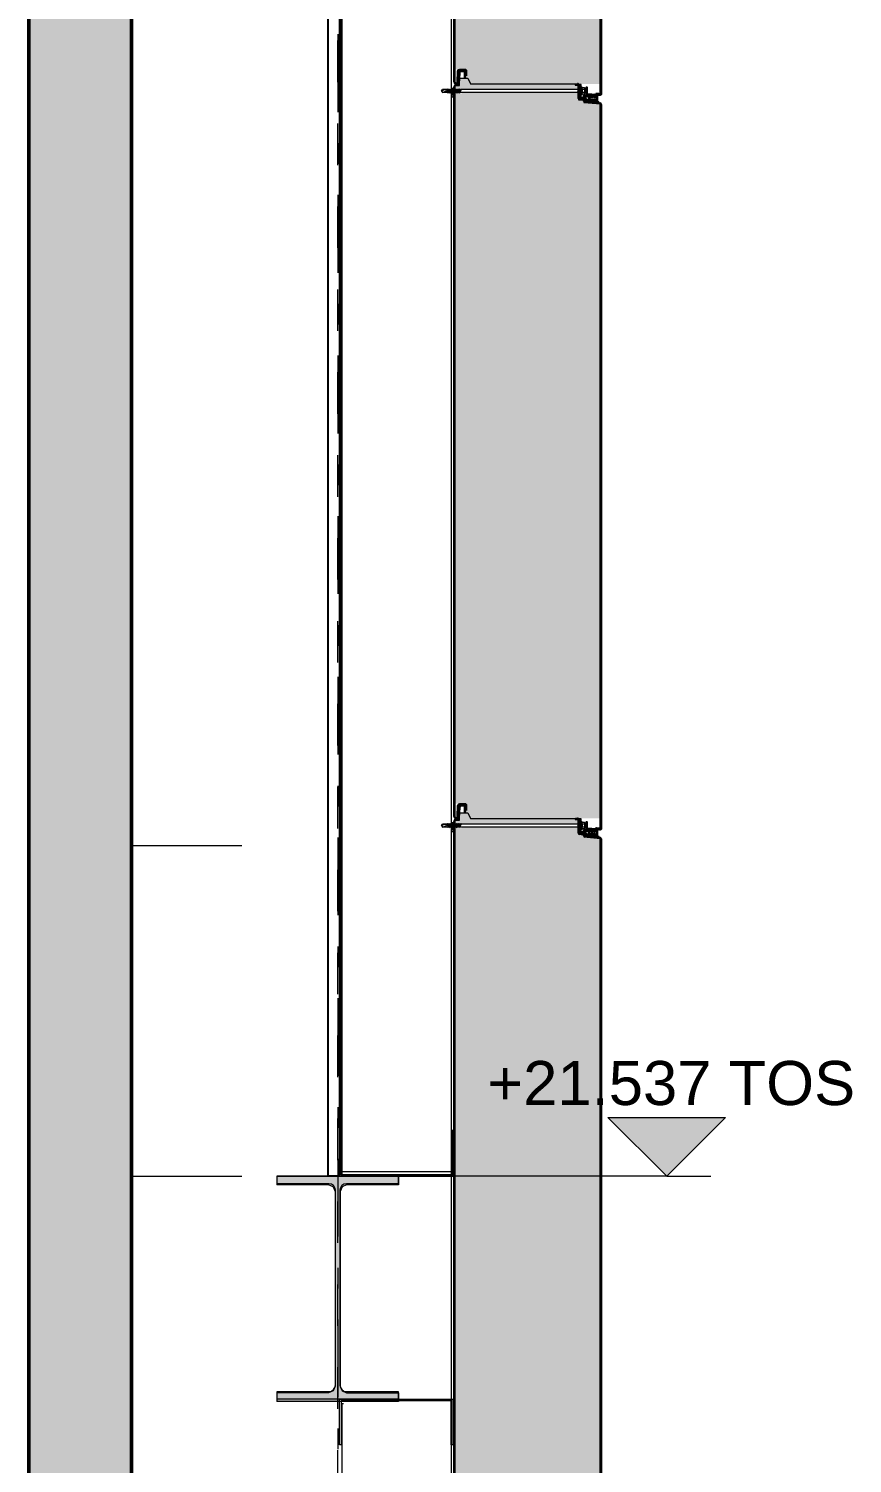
# Model space of a CAD drawing. Header units: millimetres. Extents: x -54677 to 188015, y -4000 to 32873.
# Drawn here: x 185647 to 186768, y 26776 to 28729 of the extents above; entities that cross this region are included whole.
import ezdxf

# ---------------------------------------------------------------- set-up
doc = ezdxf.new("R2010")
doc.units = ezdxf.units.MM
doc.header["$MEASUREMENT"] = 0
doc.linetypes.add('Dashed', pattern=[112.888889, 56.444445, -56.444445])
doc.linetypes.add('Double Dashed', pattern=[218.722215, 105.83333, -42.333331, 28.222222, -42.333331])
for name, color, linetype, lineweight in [('2D Layer_Pen_No__1', 7, 'Continuous', 13), ('2D Layer_Pen_No__173', 1, 'Continuous', 18), ('2D Layer_Pen_No__194', 7, 'Continuous', 25), ('2D Layer_Pen_No__3', 7, 'Continuous', 18), ('2D Layer_Pen_No__4', 7, 'Continuous', 20), ('2D Layer_Pen_No__5', 7, 'Continuous', 25), ('2D Layer_Pen_No__7', 7, 'Continuous', 35), ('New_2D Layer_Pen_No__1', 7, 'Continuous', 13), ('New_2D Layer_Pen_No__160', 5, 'Continuous', 200), ('New_2D Layer_Pen_No__87', 8, 'Continuous', 20), ('New_2D Layer_Pen_No__88', 8, 'Continuous', 20), ('New_A-95-D_Stair_Detail.Dim_Pen_No__4', 7, 'Continuous', 20)]:
    doc.layers.add(name, color=color, linetype=linetype, lineweight=lineweight)
for name, color, linetype, lineweight, true_color in [('2D Layer_Pen_No__241', 7, 'Continuous', 13, 0xc30c20), ('2D Layer_Pen_No__61', 7, 'Continuous', 20, 0x6a6a6a), ('2D Layer_Pen_No__81', 7, 'Continuous', 20, 0x6a6a6a), ('New_2D Layer_Pen_No__147', 7, 'Continuous', 0, 0x606060), ('New_2D Layer_Pen_No__27', 7, 'Continuous', 50, 0x2a2a2a)]:
    doc.layers.add(name, color=color, linetype=linetype, lineweight=lineweight, true_color=true_color)
doc.layers.add('New_A-95-D_Stair_Detail.Dim', color=7, linetype='Continuous')
doc.styles.add('GENERATED_STYLE_1', font='')
doc.styles.get('GENERATED_STYLE_1').set_extended_font_data('Arial')

# ---------------------------------------------------------------- blocks, each defined once
blk = doc.blocks.new('Dimension_21_2', base_point=(186515.8, 27167.1))
at = {"layer": 'New_A-95-D_Stair_Detail.Dim', "linetype": 'Continuous', "lineweight": 0, "true_color": 0x000000}
blk.add_hatch(color=178, dxfattribs=at).paths.add_polyline_path([(186515.8, 27167.1), (186595.8, 27247.1), (186435.8, 27247.1)])
at = {"layer": 'New_A-95-D_Stair_Detail.Dim_Pen_No__4', "linetype": 'Continuous'}
for p, q in [((186515.8, 27167.1), (186435.8, 27247.1)), ((186435.8, 27247.1), (186595.8, 27247.1)), ((186595.8, 27247.1), (186515.8, 27167.1)), ((186515.8, 27167.1), (186115.8, 27167.1)), ((186515.8, 27167.1), (186575.8, 27167.1))]:
    blk.add_line(p, q, dxfattribs=at)
at = {"layer": 'New_A-95-D_Stair_Detail.Dim_Pen_No__4', "insert": (186271.4, 27263.1), "char_height": 60, "attachment_point": 7, "style": 'GENERATED_STYLE_1'}
blk.add_mtext('\\A1;{\\fArial|b0|i0|c0|p34;+21.537 TOS}', dxfattribs=at)

msp = doc.modelspace()

# ---------------------------------------------------------------- hatches: boundary and pattern name
at = {"layer": '2D Layer_Pen_No__3', "linetype": 'Continuous'}
for points in [[(186235.7, 28671.6), (186239.7, 28671.6, -0.414214), (186241.3, 28669.9), (186242.2, 28669.9), (186242.2, 28672.5, 0.414214), (186241.2, 28673.6), (186234.1, 28673.6, 0.39896), (186232.1, 28671.7), (186232, 28669.9), (186233.2, 28669.9, -0.304072)], [(186235.7, 27671.6), (186239.7, 27671.6, -0.414214), (186241.3, 27669.9), (186242.2, 27669.9), (186242.2, 27672.5, 0.414214), (186241.2, 27673.6), (186234.1, 27673.6, 0.39896), (186232.1, 27671.7), (186232, 27669.9), (186233.2, 27669.9, -0.304072)]]:
    msp.add_hatch(color=256, dxfattribs=at).paths.add_polyline_path(points)
h = msp.add_hatch(dxfattribs=at)
h.set_pattern_fill('ANSI31_0002', color=256, style=0, pattern_type=2)
h.set_pattern_definition([(45, (185468.97, 28000.53), (-220.97, 220.97), [])])
h.paths.add_polyline_path([(186232, 28669.9), (186233.2, 28669.9, -0.304072), (186235.7, 28671.6), (186239.7, 28671.6, -0.414214), (186241.3, 28669.9), (186242.2, 28669.9), (186242.2, 28672.5, 0.414214), (186241.2, 28673.6), (186234.1, 28673.6, 0.39896), (186232.1, 28671.7)])
h = msp.add_hatch(dxfattribs=at)
h.set_pattern_fill('ANSI31_0002', color=256, style=0, pattern_type=2)
h.set_pattern_definition([(45, (185468.97, 27000.53), (-220.97, 220.97), [])])
h.paths.add_polyline_path([(186232, 27669.9), (186233.2, 27669.9, -0.304072), (186235.7, 27671.6), (186239.7, 27671.6, -0.414214), (186241.3, 27669.9), (186242.2, 27669.9), (186242.2, 27672.5, 0.414214), (186241.2, 27673.6), (186234.1, 27673.6, 0.39896), (186232.1, 27671.7)])
at = {"layer": '2D Layer_Pen_No__4', "linetype": 'Continuous', "lineweight": 0, "true_color": 0x000000}
for points in [[(186226.8, 29540), (186226.8, 28674), (186226.8, 28674.1), (186243.8, 28674.1), (186243.8, 28664.1), (186248.8, 28654.1), (186425.8, 28654.1), (186425.8, 29540)], [(186235.4, 28647.2), (186236.1, 28646.4), (186395.8, 28646.4), (186395.8, 28652.3, 0.085197), (186395.8, 28652.7), (186391.1, 28652.7), (186391.1, 28654.1), (186248.8, 28654.1), (186244.9, 28661.9), (186233.6, 28661.9), (186233.6, 28651.9), (186228.8, 28651.9), (186226.8, 28649.9), (186226.8, 28646.4), (186227.1, 28646.4), (186227.4, 28647.2), (186227.1, 28646), (186227.2, 28646), (186227.5, 28645.3), (186227.6, 28645.3), (186228.1, 28646.4), (186227.4, 28647.2)], [(186425.8, 28540), (186425.8, 28616), (186425.8, 28627), (186418.2, 28627.6), (186416.3, 28627.8), (186402.8, 28629), (186402.8, 28631.6, 0.177727), (186402.7, 28632), (186395.8, 28632.7), (186395.8, 28642), (186395.4, 28642.4), (186237.6, 28642.4), (186236.7, 28640.5), (186236.4, 28641.3), (186235.3, 28641.3), (186234.7, 28640.5), (186234.4, 28641.3), (186233.3, 28641.3), (186232.7, 28640.5), (186232.4, 28641.3), (186231.3, 28641.3), (186230.7, 28640.5), (186230.4, 28641.3), (186229.3, 28641.3), (186228.7, 28640.5), (186228.4, 28641.3), (186227.3, 28641.3), (186226.8, 28640.7), (186226.8, 28540)], [(186226.8, 28540), (186226.8, 27674), (186226.8, 27674.1), (186243.8, 27674.1), (186243.8, 27664.1), (186248.8, 27654.1), (186425.8, 27654.1), (186425.8, 28540)], [(186235.4, 27647.2), (186236.1, 27646.4), (186395.8, 27646.4), (186395.8, 27652.3, 0.085197), (186395.8, 27652.7), (186391.1, 27652.7), (186391.1, 27654.1), (186248.8, 27654.1), (186244.9, 27661.9), (186233.6, 27661.9), (186233.6, 27651.9), (186228.8, 27651.9), (186226.8, 27649.9), (186226.8, 27646.4), (186227.1, 27646.4), (186227.4, 27647.2), (186227.1, 27646), (186227.2, 27646), (186227.5, 27645.3), (186227.6, 27645.3), (186228.1, 27646.4), (186227.4, 27647.2)], [(186425.8, 27540), (186425.8, 27616), (186425.8, 27627), (186418.2, 27627.6), (186416.3, 27627.8), (186402.8, 27629), (186402.8, 27631.6, 0.177727), (186402.7, 27632), (186395.8, 27632.7), (186395.8, 27642), (186395.4, 27642.4), (186237.6, 27642.4), (186236.7, 27640.5), (186236.4, 27641.3), (186235.3, 27641.3), (186234.7, 27640.5), (186234.4, 27641.3), (186233.3, 27641.3), (186232.7, 27640.5), (186232.4, 27641.3), (186231.3, 27641.3), (186230.7, 27640.5), (186230.4, 27641.3), (186229.3, 27641.3), (186228.7, 27640.5), (186228.4, 27641.3), (186227.3, 27641.3), (186226.8, 27640.7), (186226.8, 27540)], [(186226.8, 27540), (186226.8, 26674), (186226.8, 26674.1), (186243.8, 26674.1), (186243.8, 26664.1), (186248.8, 26654.1), (186425.8, 26654.1), (186425.8, 27540)]]:
    msp.add_hatch(color=178, dxfattribs=at).paths.add_polyline_path(points)
at = {"layer": '2D Layer_Pen_No__4', "linetype": 'Continuous'}
h = msp.add_hatch(dxfattribs=at)
h.set_pattern_fill('INSUL_0002', color=256, style=0, pattern_type=2)
h.set_pattern_definition([(45, (185668.7, 27650), (-1591, 1591), []), (45, (185138.4, 28180.3), (-1591, 1591), [750, -750]), (45, (184608, 28710.7), (-1591, 1591), [750, -750])])
h.paths.add_polyline_path([(186397.9, 28646.4), (186395.8, 28652.3, 0.085197), (186395.8, 28652.7), (186391.1, 28652.7), (186391.1, 28654.1), (186248.8, 28654.1), (186244.9, 28661.9), (186233.6, 28661.9), (186233.6, 28651.9), (186228.8, 28651.9), (186226.8, 28649.9), (186226.8, 28645.6), (186227.2, 28646), (186227.5, 28645.3), (186228.5, 28645.3), (186229.2, 28646), (186229.5, 28645.3), (186230.5, 28645.3), (186231.2, 28646), (186231.5, 28645.3), (186232.5, 28645.3), (186233.2, 28646), (186233.5, 28645.3), (186234.5, 28645.3), (186235.2, 28646), (186237.6, 28646.4)])
h = msp.add_hatch(dxfattribs=at)
h.set_pattern_fill('INSUL_0002', color=256, style=0, pattern_type=2)
h.set_pattern_definition([(45, (185668.7, 26650), (-1591, 1591), []), (45, (185138.4, 27180.3), (-1591, 1591), [750, -750]), (45, (184608, 27710.7), (-1591, 1591), [750, -750])])
h.paths.add_polyline_path([(186397.9, 27646.4), (186395.8, 27652.3, 0.085197), (186395.8, 27652.7), (186391.1, 27652.7), (186391.1, 27654.1), (186248.8, 27654.1), (186244.9, 27661.9), (186233.6, 27661.9), (186233.6, 27651.9), (186228.8, 27651.9), (186226.8, 27649.9), (186226.8, 27645.6), (186227.2, 27646), (186227.5, 27645.3), (186228.5, 27645.3), (186229.2, 27646), (186229.5, 27645.3), (186230.5, 27645.3), (186231.2, 27646), (186231.5, 27645.3), (186232.5, 27645.3), (186233.2, 27646), (186233.5, 27645.3), (186234.5, 27645.3), (186235.2, 27646), (186237.6, 27646.4)])
at = {"layer": '2D Layer_Pen_No__7', "linetype": 'Continuous'}
h = msp.add_hatch(dxfattribs=at)
h.set_pattern_fill('ANSI31_0002', color=256, style=0, pattern_type=2)
h.set_pattern_definition([(135, (186303.94, 28518.55), (265.17, 265.17), [])])
h.paths.add_polyline_path([(186409.8, 28635, 0.512725), (186409.8, 28634.2), (186412.8, 28632.1, 0.645734), (186413.1, 28632.3), (186413, 28632.6), (186415.4, 28632.6), (186416.2, 28632.1, 0.645734), (186416.5, 28632.3), (186416.4, 28632.6), (186417.9, 28632.6, -0.414214), (186418.4, 28632.1), (186418.4, 28630.8, 0.185503), (186418.6, 28630.1), (186419.9, 28628.7, 0.189692), (186420.6, 28628.4), (186423.3, 28628.1, 0.78441), (186423.4, 28628.7), (186421.7, 28629.1, -0.34718), (186420.9, 28630.1), (186420.9, 28638.4, -0.396857), (186421.8, 28639.4), (186423.5, 28639.5, 0.78441), (186423.5, 28640.1), (186420.2, 28640.4, 0.235302), (186419.4, 28640), (186418.6, 28639.2, 0.185503), (186418.4, 28638.5), (186418.4, 28637.1, -0.414214), (186417.9, 28636.6), (186416.4, 28636.6), (186416.5, 28637, 0.645734), (186416.2, 28637.2), (186415.4, 28636.6), (186413, 28636.6), (186413.1, 28637, 0.645734), (186412.8, 28637.2)])
h.paths.add_polyline_path([(186411.2, 28634.5, -0.512725), (186411.2, 28634.8), (186412.4, 28635.6, -0.157084), (186412.6, 28635.7), (186414.9, 28635.7), (186414.4, 28634.6), (186414.9, 28633.5), (186412.6, 28633.5, -0.157084), (186412.4, 28633.6)], flags=0)
h.paths.add_polyline_path([(186415.3, 28634.6), (186415.8, 28635.7), (186418.7, 28635.7, -0.414214), (186418.9, 28635.5), (186418.9, 28633.7, -0.414214), (186418.7, 28633.5), (186415.8, 28633.5)], flags=0)
h = msp.add_hatch(dxfattribs=at)
h.set_pattern_fill('ANSI31_0002', color=256, style=0, pattern_type=2)
h.set_pattern_definition([(135, (186303.94, 27518.55), (265.17, 265.17), [])])
h.paths.add_polyline_path([(186409.8, 27635, 0.512725), (186409.8, 27634.2), (186412.8, 27632.1, 0.645734), (186413.1, 27632.3), (186413, 27632.6), (186415.4, 27632.6), (186416.2, 27632.1, 0.645734), (186416.5, 27632.3), (186416.4, 27632.6), (186417.9, 27632.6, -0.414214), (186418.4, 27632.1), (186418.4, 27630.8, 0.185503), (186418.6, 27630.1), (186419.9, 27628.7, 0.189692), (186420.6, 27628.4), (186423.3, 27628.1, 0.78441), (186423.4, 27628.7), (186421.7, 27629.1, -0.34718), (186420.9, 27630.1), (186420.9, 27638.4, -0.396857), (186421.8, 27639.4), (186423.5, 27639.5, 0.78441), (186423.5, 27640.1), (186420.2, 27640.4, 0.235302), (186419.4, 27640), (186418.6, 27639.2, 0.185503), (186418.4, 27638.5), (186418.4, 27637.1, -0.414214), (186417.9, 27636.6), (186416.4, 27636.6), (186416.5, 27637, 0.645734), (186416.2, 27637.2), (186415.4, 27636.6), (186413, 27636.6), (186413.1, 27637, 0.645734), (186412.8, 27637.2)])
h.paths.add_polyline_path([(186411.2, 27634.5, -0.512725), (186411.2, 27634.8), (186412.4, 27635.6, -0.157084), (186412.6, 27635.7), (186414.9, 27635.7), (186414.4, 27634.6), (186414.9, 27633.5), (186412.6, 27633.5, -0.157084), (186412.4, 27633.6)], flags=0)
h.paths.add_polyline_path([(186415.3, 27634.6), (186415.8, 27635.7), (186418.7, 27635.7, -0.414214), (186418.9, 27635.5), (186418.9, 27633.7, -0.414214), (186418.7, 27633.5), (186415.8, 27633.5)], flags=0)
at = {"layer": 'New_2D Layer_Pen_No__147', "linetype": 'Continuous'}
h = msp.add_hatch(dxfattribs=at)
h.set_pattern_fill('Structural_Concrete_0002', color=256, style=0, pattern_type=2)
h.set_pattern_definition([(45, (160184.87, 11417.11), (-73.4847, 73.4847), [10, -50]), (45, (160169.34, 11475.06), (-73.4847, 73.4847), [10, -50]), (105, (160184.87, 11417.11), (100.38196, 26.89726), [10, -50]), (105, (160227.3, 11459.54), (100.38196, 26.89726), [10, -50]), (165, (160191.94, 11424.18), (26.89726, 100.38196), [10, -50]), (165, (160234.37, 11466.61), (26.89726, 100.38196), [10, -50]), (45, (160177.802, 11424.18), (-14.142136, 14.142136), [0, -20, 0, -30]), (90, (160184.873, 11431.25), (-20, 0), [0, -15, 0, -25])])
h.paths.add_polyline_path([(185647.3, 11367.1), (185787.3, 11367.1), (185787.3, 31517.1), (185647.3, 31517.1)])
at = {"layer": 'New_2D Layer_Pen_No__160', "linetype": 'Continuous', "lineweight": 0, "true_color": 0x00007f}
msp.add_hatch(color=176, dxfattribs=at).paths.add_polyline_path([(185985, 26860.5), (186150.7, 26860.5), (186150.7, 26872.3), (186080.1, 26872.3), (186073.9, 26874.9), (186071.2, 26881.2), (186071.2, 27146.4), (186073.9, 27152.7), (186080.1, 27155.3), (186150.7, 27155.3), (186150.7, 27167.1), (185985, 27167.1), (185985, 27155.3), (186055.6, 27155.3), (186061.9, 27152.7), (186064.5, 27146.4), (186064.5, 26881.2), (186061.9, 26874.9), (186055.6, 26872.3), (185985, 26872.3)])

# ---------------------------------------------------------------- linework, layer by layer
at = {"layer": '2D Layer_Pen_No__1', "linetype": 'Continuous'}
for p, q in [((186399.5, 28653.4), (186396.5, 28653.4)), ((186396.5, 28653.4), (186396.5, 28653.1)), ((186399.5, 28644.4), (186399.5, 28653.4)), ((186209.3, 28644.4), (186213.5, 28646.4)), ((186209.3, 28644.4), (186210.6, 28646.4)), ((186209.3, 28644.4), (186210.6, 28642.4)), ((186217.1, 28646.4), (186210.6, 28646.4)), ((186210.6, 28642.4), (186215.8, 28644.7)), ((186217, 28642.4), (186210.6, 28642.4)), ((186213.5, 28646.4), (186216.4, 28645.6)), ((186216.4, 28645.6), (186215.8, 28644.7)), ((186217.3, 28642.4), (186216.3, 28642.4)), ((186217.4, 28647.2), (186217, 28645.4)), ((186217.4, 28647.2), (186217, 28646.1)), ((186218.1, 28646.4), (186217, 28644)), ((186217, 28646.1), (186217, 28644)), ((186219.4, 28647.2), (186217.3, 28642.4)), ((186217.3, 28642.4), (186217.9, 28641.7)), ((186218.1, 28646.4), (186217.4, 28647.2)), ((186219.4, 28647.2), (186217.9, 28641.7)), ((186220.1, 28646.4), (186217.9, 28641.7)), ((186219.1, 28646.4), (186218.1, 28646.4)), ((186219.3, 28642.4), (186218.3, 28642.4)), ((186221.4, 28647.2), (186219.3, 28642.4)), ((186219.3, 28642.4), (186219.9, 28641.7)), ((186220.1, 28646.4), (186219.4, 28647.2)), ((186221.4, 28647.2), (186219.9, 28641.7)), ((186222.1, 28646.4), (186219.9, 28641.7)), ((186221.1, 28646.4), (186220.1, 28646.4)), ((186221.3, 28642.4), (186220.3, 28642.4)), ((186223.4, 28647.2), (186221.3, 28642.4)), ((186221.3, 28642.4), (186221.9, 28641.7)), ((186222.1, 28646.4), (186221.4, 28647.2)), ((186223.4, 28647.2), (186221.9, 28641.7)), ((186224.1, 28646.4), (186221.9, 28641.7)), ((186223.1, 28646.4), (186222.1, 28646.4)), ((186223.3, 28642.4), (186222.3, 28642.4)), ((186225.4, 28647.2), (186223.3, 28642.4)), ((186223.3, 28642.4), (186223.9, 28641.7)), ((186224.1, 28646.4), (186223.4, 28647.2)), ((186225.4, 28647.2), (186223.9, 28641.7)), ((186226.1, 28646.4), (186223.9, 28641.7)), ((186225.1, 28646.4), (186224.1, 28646.4)), ((186225.3, 28642.4), (186224.3, 28642.4)), ((186227.4, 28647.2), (186225.3, 28642.4)), ((186225.3, 28642.4), (186225.9, 28641.7)), ((186226.1, 28646.4), (186225.4, 28647.2)), ((186227.4, 28647.2), (186225.9, 28641.7)), ((186228.1, 28646.4), (186225.9, 28641.7)), ((186227.1, 28646.4), (186226.1, 28646.4)), ((186227.3, 28642.4), (186226.3, 28642.4)), ((186229.4, 28647.2), (186227.3, 28642.4)), ((186227.3, 28642.4), (186227.9, 28641.7)), ((186228.1, 28646.4), (186227.4, 28647.2)), ((186229.4, 28647.2), (186227.9, 28641.7)), ((186230.1, 28646.4), (186227.9, 28641.7)), ((186229.1, 28646.4), (186228.1, 28646.4)), ((186229.3, 28642.4), (186228.3, 28642.4)), ((186231.4, 28647.2), (186229.3, 28642.4)), ((186229.3, 28642.4), (186229.9, 28641.7)), ((186230.1, 28646.4), (186229.4, 28647.2)), ((186231.4, 28647.2), (186229.9, 28641.7)), ((186232.1, 28646.4), (186229.9, 28641.7)), ((186231.1, 28646.4), (186230.1, 28646.4)), ((186231.3, 28642.4), (186230.3, 28642.4)), ((186233.4, 28647.2), (186231.3, 28642.4)), ((186231.3, 28642.4), (186231.9, 28641.7)), ((186232.1, 28646.4), (186231.4, 28647.2)), ((186233.4, 28647.2), (186231.9, 28641.7)), ((186234.1, 28646.4), (186231.9, 28641.7)), ((186233.1, 28646.4), (186232.1, 28646.4)), ((186233.3, 28642.4), (186232.3, 28642.4)), ((186235.4, 28647.2), (186233.3, 28642.4)), ((186233.3, 28642.4), (186233.9, 28641.7)), ((186234.1, 28646.4), (186233.4, 28647.2)), ((186235.4, 28647.2), (186233.9, 28641.7)), ((186236.1, 28646.4), (186233.9, 28641.7)), ((186235.1, 28646.4), (186234.1, 28646.4)), ((186399.5, 28642.4), (186234.3, 28642.4)), ((186236.1, 28646.4), (186235.4, 28647.2)), ((186399.5, 28646.4), (186236.1, 28646.4)), ((186400.7, 28649.7), (186399.5, 28649.7)), ((186399.5, 28649.7), (186399.5, 28639.1)), ((186400.7, 28639.1), (186399.5, 28639.1)), ((186399.5, 28635.5), (186399.5, 28639.1)), ((186400.7, 28639.1), (186400.7, 28649.7)), ((186404, 28648.7), (186400.7, 28648.7)), ((186404.1, 28646.5), (186400.7, 28646.5)), ((186404.1, 28642.3), (186400.7, 28642.3)), ((186404, 28640.1), (186400.7, 28640.1)), ((186401.1, 28642.3), (186401.1, 28646.5)), ((186404.5, 28644.4), (186404.5, 28647.5)), ((186404.5, 28644.4), (186404.5, 28641.3)), ((186209.3, 27644.4), (186213.5, 27646.4)), ((186209.3, 27644.4), (186210.6, 27646.4)), ((186209.3, 27644.4), (186210.6, 27642.4)), ((186217.1, 27646.4), (186210.6, 27646.4)), ((186210.6, 27642.4), (186215.8, 27644.7)), ((186217, 27642.4), (186210.6, 27642.4)), ((186213.5, 27646.4), (186216.4, 27645.6)), ((186216.4, 27645.6), (186215.8, 27644.7)), ((186217.3, 27642.4), (186216.3, 27642.4)), ((186217.4, 27647.2), (186217, 27645.4)), ((186217.4, 27647.2), (186217, 27646.1)), ((186218.1, 27646.4), (186217, 27644)), ((186217, 27646.1), (186217, 27644)), ((186219.4, 27647.2), (186217.3, 27642.4)), ((186217.3, 27642.4), (186217.9, 27641.7)), ((186218.1, 27646.4), (186217.4, 27647.2)), ((186219.4, 27647.2), (186217.9, 27641.7)), ((186220.1, 27646.4), (186217.9, 27641.7)), ((186219.1, 27646.4), (186218.1, 27646.4)), ((186219.3, 27642.4), (186218.3, 27642.4)), ((186221.4, 27647.2), (186219.3, 27642.4)), ((186219.3, 27642.4), (186219.9, 27641.7)), ((186220.1, 27646.4), (186219.4, 27647.2)), ((186221.4, 27647.2), (186219.9, 27641.7)), ((186222.1, 27646.4), (186219.9, 27641.7)), ((186221.1, 27646.4), (186220.1, 27646.4)), ((186221.3, 27642.4), (186220.3, 27642.4)), ((186223.4, 27647.2), (186221.3, 27642.4)), ((186221.3, 27642.4), (186221.9, 27641.7)), ((186222.1, 27646.4), (186221.4, 27647.2)), ((186223.4, 27647.2), (186221.9, 27641.7)), ((186224.1, 27646.4), (186221.9, 27641.7)), ((186223.1, 27646.4), (186222.1, 27646.4)), ((186223.3, 27642.4), (186222.3, 27642.4)), ((186225.4, 27647.2), (186223.3, 27642.4)), ((186223.3, 27642.4), (186223.9, 27641.7)), ((186224.1, 27646.4), (186223.4, 27647.2)), ((186225.4, 27647.2), (186223.9, 27641.7)), ((186226.1, 27646.4), (186223.9, 27641.7)), ((186225.1, 27646.4), (186224.1, 27646.4)), ((186225.3, 27642.4), (186224.3, 27642.4)), ((186227.4, 27647.2), (186225.3, 27642.4)), ((186225.3, 27642.4), (186225.9, 27641.7)), ((186226.1, 27646.4), (186225.4, 27647.2)), ((186227.4, 27647.2), (186225.9, 27641.7)), ((186228.1, 27646.4), (186225.9, 27641.7)), ((186227.1, 27646.4), (186226.1, 27646.4)), ((186227.3, 27642.4), (186226.3, 27642.4)), ((186229.4, 27647.2), (186227.3, 27642.4)), ((186227.3, 27642.4), (186227.9, 27641.7)), ((186228.1, 27646.4), (186227.4, 27647.2)), ((186229.4, 27647.2), (186227.9, 27641.7)), ((186230.1, 27646.4), (186227.9, 27641.7)), ((186229.1, 27646.4), (186228.1, 27646.4)), ((186229.3, 27642.4), (186228.3, 27642.4)), ((186231.4, 27647.2), (186229.3, 27642.4)), ((186229.3, 27642.4), (186229.9, 27641.7)), ((186230.1, 27646.4), (186229.4, 27647.2)), ((186231.4, 27647.2), (186229.9, 27641.7)), ((186232.1, 27646.4), (186229.9, 27641.7)), ((186231.1, 27646.4), (186230.1, 27646.4)), ((186231.3, 27642.4), (186230.3, 27642.4)), ((186233.4, 27647.2), (186231.3, 27642.4)), ((186231.3, 27642.4), (186231.9, 27641.7)), ((186232.1, 27646.4), (186231.4, 27647.2)), ((186233.4, 27647.2), (186231.9, 27641.7)), ((186234.1, 27646.4), (186231.9, 27641.7)), ((186233.1, 27646.4), (186232.1, 27646.4)), ((186233.3, 27642.4), (186232.3, 27642.4)), ((186235.4, 27647.2), (186233.3, 27642.4)), ((186233.3, 27642.4), (186233.9, 27641.7)), ((186234.1, 27646.4), (186233.4, 27647.2)), ((186235.4, 27647.2), (186233.9, 27641.7)), ((186236.1, 27646.4), (186233.9, 27641.7)), ((186235.1, 27646.4), (186234.1, 27646.4)), ((186399.5, 27642.4), (186234.3, 27642.4)), ((186236.1, 27646.4), (186235.4, 27647.2)), ((186399.5, 27646.4), (186236.1, 27646.4)), ((186399.5, 27653.4), (186396.5, 27653.4)), ((186396.5, 27653.4), (186396.5, 27653.1)), ((186399.5, 27644.4), (186399.5, 27653.4)), ((186400.7, 27649.7), (186399.5, 27649.7)), ((186399.5, 27649.7), (186399.5, 27639.1)), ((186400.7, 27639.1), (186399.5, 27639.1)), ((186399.5, 27635.5), (186399.5, 27639.1)), ((186400.7, 27639.1), (186400.7, 27649.7)), ((186404, 27648.7), (186400.7, 27648.7)), ((186404.1, 27646.5), (186400.7, 27646.5)), ((186404.1, 27642.3), (186400.7, 27642.3)), ((186404, 27640.1), (186400.7, 27640.1)), ((186401.1, 27642.3), (186401.1, 27646.5)), ((186404.5, 27644.4), (186404.5, 27647.5)), ((186404.5, 27644.4), (186404.5, 27641.3))]:
    msp.add_line(p, q, dxfattribs=at)
for centre, radius, start, end in [((186402.9, 28647.5), 1.55, 318.7018, 49.0336), ((186402.9, 28641.3), 1.55, 310.9664, 41.2982), ((186397.9, 28644.3), 6.54, 1.0349, 19.8241), ((186397.9, 28644.5), 6.54, 340.1759, 358.9651), ((186402.9, 27647.5), 1.55, 318.7018, 49.0336), ((186402.9, 27641.3), 1.55, 310.9664, 41.2982), ((186397.9, 27644.3), 6.54, 1.0349, 19.8241), ((186397.9, 27644.5), 6.54, 340.1759, 358.9651)]:
    msp.add_arc(centre, radius, start, end, dxfattribs=at)
at = {"layer": '2D Layer_Pen_No__173', "linetype": 'Double Dashed'}
msp.add_line((186067.9, 32440), (186067.9, 10068), dxfattribs=at)
at = {"layer": '2D Layer_Pen_No__194', "linetype": 'Continuous', "flags": 128}
msp.add_lwpolyline([(186054.9, 30319.7), (186070.4, 30319.7), (186070.4, 27167.1), (186054.9, 27167.1)], close=True, dxfattribs=at)
at = {"layer": '2D Layer_Pen_No__241', "linetype": 'Dashed'}
msp.add_line((186067.9, 9917.1), (186067.9, 32404.7), dxfattribs=at)
at = {"layer": '2D Layer_Pen_No__3', "linetype": 'Continuous'}
for p, q in [((186241.2, 28673.6), (186234.1, 28673.6)), ((186241.2, 28673.6), (186234.1, 28673.6)), ((186242.2, 28669.9), (186242.2, 28672.5)), ((186242.2, 28669.9), (186242.2, 28672.5)), ((186232.1, 28671.7), (186232, 28669.9)), ((186232.1, 28671.7), (186232, 28669.9)), ((186233.2, 28669.9), (186232, 28669.9)), ((186233.2, 28669.9), (186232, 28669.9)), ((186235.7, 28671.6), (186239.7, 28671.6)), ((186235.7, 28671.6), (186239.7, 28671.6)), ((186241.3, 28669.9), (186242.2, 28669.9)), ((186241.3, 28669.9), (186242.2, 28669.9)), ((186223.4, 28648.6), (186226.3, 28648.6)), ((186223.4, 28648.6), (186226.3, 28636.6)), ((186223.4, 28636.6), (186226.3, 28648.6)), ((186223.4, 28636.6), (186226.3, 28636.6)), ((186232.1, 27671.7), (186232, 27669.9)), ((186232.1, 27671.7), (186232, 27669.9)), ((186233.2, 27669.9), (186232, 27669.9)), ((186233.2, 27669.9), (186232, 27669.9)), ((186241.2, 27673.6), (186234.1, 27673.6)), ((186241.2, 27673.6), (186234.1, 27673.6)), ((186235.7, 27671.6), (186239.7, 27671.6)), ((186235.7, 27671.6), (186239.7, 27671.6)), ((186241.3, 27669.9), (186242.2, 27669.9)), ((186241.3, 27669.9), (186242.2, 27669.9)), ((186242.2, 27669.9), (186242.2, 27672.5)), ((186242.2, 27669.9), (186242.2, 27672.5)), ((186223.4, 27648.6), (186226.3, 27648.6)), ((186223.4, 27648.6), (186226.3, 27636.6)), ((186223.4, 27636.6), (186226.3, 27648.6)), ((186223.4, 27636.6), (186226.3, 27636.6))]:
    msp.add_line(p, q, dxfattribs=at)
for centre, radius, start, end in [((186234.1, 28671.6), 2, 90, 177.0001), ((186234.1, 28671.6), 2, 90, 177.0001), ((186241.2, 28672.5), 1.08, 359.9999, 90), ((186241.2, 28672.5), 1.08, 359.9999, 90), ((186235.7, 28668.9), 2.63, 90, 157.6522), ((186235.7, 28668.9), 2.63, 90, 157.6522), ((186239.7, 28669.9), 1.63, 360, 90), ((186239.7, 28669.9), 1.63, 360, 90), ((186234.1, 27671.6), 2, 90, 177.0001), ((186234.1, 27671.6), 2, 90, 177.0001), ((186235.7, 27668.9), 2.63, 90, 157.6522), ((186235.7, 27668.9), 2.63, 90, 157.6522), ((186239.7, 27669.9), 1.63, 360, 90), ((186239.7, 27669.9), 1.63, 360, 90), ((186241.2, 27672.5), 1.08, 359.9999, 90), ((186241.2, 27672.5), 1.08, 359.9999, 90)]:
    msp.add_arc(centre, radius, start, end, dxfattribs=at)
at = {"layer": '2D Layer_Pen_No__4', "linetype": 'Continuous'}
for p, q in [((186425.8, 28639.7), (186425.8, 28694.7)), ((186233.6, 28661.9), (186244.9, 28661.9)), ((186233.6, 28651.9), (186233.6, 28661.9)), ((186244.9, 28661.9), (186248.8, 28654.1)), ((186248.8, 28654.1), (186391.1, 28654.1)), ((186389.7, 28654.1), (186391.1, 28654.1)), ((186391.1, 28654.1), (186391.1, 28652.7)), ((186226.8, 28649.9), (186228.8, 28651.9)), ((186228.8, 28651.9), (186233.6, 28651.9)), ((186391.1, 28652.7), (186395.8, 28652.7)), ((186395.8, 28644.8), (186394.5, 28643.5)), ((186394.5, 28643.5), (186395.8, 28642)), ((186395.8, 28646.3), (186395.8, 28652.7)), ((186395.8, 28642), (186395.8, 28632.7)), ((186395.8, 28632.7), (186402.8, 28632)), ((186402.8, 28632), (186402.8, 28629)), ((186402.8, 28629), (186425.8, 28627)), ((186425.8, 27639.7), (186425.8, 27694.7)), ((186233.6, 27661.9), (186244.9, 27661.9)), ((186233.6, 27651.9), (186233.6, 27661.9)), ((186244.9, 27661.9), (186248.8, 27654.1)), ((186226.8, 27649.9), (186228.8, 27651.9)), ((186228.8, 27651.9), (186233.6, 27651.9)), ((186248.8, 27654.1), (186391.1, 27654.1)), ((186389.7, 27654.1), (186391.1, 27654.1)), ((186391.1, 27654.1), (186391.1, 27652.7)), ((186391.1, 27652.7), (186395.8, 27652.7)), ((186395.8, 27644.8), (186394.5, 27643.5)), ((186394.5, 27643.5), (186395.8, 27642)), ((186395.8, 27646.3), (186395.8, 27652.7)), ((186395.8, 27642), (186395.8, 27632.7)), ((186395.8, 27632.7), (186402.8, 27632)), ((186402.8, 27632), (186402.8, 27629)), ((186402.8, 27629), (186425.8, 27627))]:
    msp.add_line(p, q, dxfattribs=at)
at = {"layer": '2D Layer_Pen_No__5', "linetype": 'Continuous'}
for p, q in [((186226.3, 28694.7), (186226.3, 29649.9)), ((186226.3, 28657), (186226.3, 28694.7)), ((186241.2, 28673.5), (186234.1, 28673.5)), ((186242.2, 28665.1), (186242.2, 28672.5)), ((186232.1, 28671.7), (186231.3, 28656.9)), ((186232.3, 28654.4), (186233.1, 28669.1)), ((186235.7, 28671.6), (186239.7, 28671.6)), ((186241.3, 28662.6), (186240.8, 28662.6)), ((186241.3, 28669.9), (186241.3, 28662.6)), ((186242.7, 28665.1), (186242.2, 28665.1)), ((186391.6, 28654), (186394.4, 28654.3)), ((186391.6, 28653.3), (186391.6, 28654)), ((186394.4, 28653.6), (186391.6, 28653.3)), ((186226.3, 27694.7), (186226.3, 28649.9)), ((186228.9, 28652.6), (186229.8, 28652.6)), ((186229.8, 28652.6), (186230.3, 28652.6)), ((186394.6, 28643.5), (186395.8, 28644.8)), ((186395.8, 28642.2), (186394.6, 28643.5)), ((186396.5, 28644.5), (186395.5, 28643.5)), ((186395.5, 28643.5), (186396.5, 28642.5)), ((186395.8, 28644.8), (186395.8, 28652.3)), ((186395.8, 28634.2), (186395.8, 28642.2)), ((186396.5, 28652.3), (186396.5, 28644.5)), ((186396.5, 28642.5), (186396.5, 28634.1)), ((186397.2, 28633.4), (186402.2, 28633)), ((186402.2, 28632.3), (186397.2, 28632.7)), ((186402.8, 28630.6), (186402.8, 28631.6)), ((186403.5, 28631.5), (186403.5, 28630.5)), ((186404.2, 28629.8), (186424.9, 28628)), ((186424.9, 28627.3), (186404.2, 28629.1)), ((186226.3, 27657), (186226.3, 27694.7)), ((186232.1, 27671.7), (186231.3, 27656.9)), ((186232.3, 27654.4), (186233.1, 27669.1)), ((186241.2, 27673.5), (186234.1, 27673.5)), ((186235.7, 27671.6), (186239.7, 27671.6)), ((186241.3, 27662.6), (186240.8, 27662.6)), ((186241.3, 27669.9), (186241.3, 27662.6)), ((186242.2, 27665.1), (186242.2, 27672.5)), ((186242.7, 27665.1), (186242.2, 27665.1)), ((186226.3, 26694.7), (186226.3, 27649.9)), ((186228.9, 27652.6), (186229.8, 27652.6)), ((186229.8, 27652.6), (186230.3, 27652.6)), ((186391.6, 27654), (186394.4, 27654.3)), ((186391.6, 27653.3), (186391.6, 27654)), ((186394.4, 27653.6), (186391.6, 27653.3)), ((186394.6, 27643.5), (186395.8, 27644.8)), ((186395.8, 27642.2), (186394.6, 27643.5)), ((186396.5, 27644.5), (186395.5, 27643.5)), ((186395.5, 27643.5), (186396.5, 27642.5)), ((186395.8, 27644.8), (186395.8, 27652.3)), ((186395.8, 27634.2), (186395.8, 27642.2)), ((186396.5, 27652.3), (186396.5, 27644.5)), ((186396.5, 27642.5), (186396.5, 27634.1)), ((186397.2, 27633.4), (186402.2, 27633)), ((186402.2, 27632.3), (186397.2, 27632.7)), ((186402.8, 27630.6), (186402.8, 27631.6)), ((186403.5, 27631.5), (186403.5, 27630.5)), ((186404.2, 27629.8), (186424.9, 27628)), ((186424.9, 27627.3), (186404.2, 27629.1))]:
    msp.add_line(p, q, dxfattribs=at)
at = {"layer": '2D Layer_Pen_No__5', "linetype": 'Continuous', "flags": 128}
for points in [[(186240.8, 29662.6), (186240.8, 29669.9, 0.414214), (186239.7, 29671.1), (186235.7, 29671.1, 0.39896), (186233.6, 29669), (186232.8, 29654.4, -0.39896), (186230.3, 29652.1), (186229.8, 29652.1), (186228.9, 29652.1, 0.414214), (186226.8, 29649.9), (186226.8, 28694.7)], [(186426.5, 29626.3), (186426.5, 28640.2, -0.440011), (186424.9, 28638.7), (186413.5, 28639.7), (186407.9, 28640.2, -0.388879), (186406.5, 28641.7), (186406.5, 28649.6), (186407.2, 28649.6), (186407.2, 28641.6, 0.388879), (186407.8, 28640.9), (186413.7, 28640.4), (186425, 28639.4, 0.440011), (186425.8, 28640.1), (186425.8, 29626.3)], [(186226.8, 28694.7), (186226.8, 28657, 0.974157), (186230.8, 28656.9), (186231.6, 28671.7, -0.39896), (186234.1, 28674), (186241.2, 28674, -0.414214), (186242.7, 28672.5), (186242.7, 28665.1)], [(186240.8, 28662.6), (186240.8, 28669.9, 0.414214), (186239.7, 28671.1), (186235.7, 28671.1, 0.39896), (186233.6, 28669), (186232.8, 28654.4, -0.39896), (186230.3, 28652.1), (186229.8, 28652.1), (186228.9, 28652.1, 0.414214), (186226.8, 28649.9), (186226.8, 27694.7)], [(186426.5, 28626.3), (186426.5, 27640.2, -0.440011), (186424.9, 27638.7), (186413.5, 27639.7), (186407.9, 27640.2, -0.388879), (186406.5, 27641.7), (186406.5, 27649.6), (186407.2, 27649.6), (186407.2, 27641.6, 0.388879), (186407.8, 27640.9), (186413.7, 27640.4), (186425, 27639.4, 0.440011), (186425.8, 27640.1), (186425.8, 28626.3)], [(186226.8, 27694.7), (186226.8, 27657, 0.974157), (186230.8, 27656.9), (186231.6, 27671.7, -0.39896), (186234.1, 27674), (186241.2, 27674, -0.414214), (186242.7, 27672.5), (186242.7, 27665.1)], [(186240.8, 27662.6), (186240.8, 27669.9, 0.414214), (186239.7, 27671.1), (186235.7, 27671.1, 0.39896), (186233.6, 27669), (186232.8, 27654.4, -0.39896), (186230.3, 27652.1), (186229.8, 27652.1), (186228.9, 27652.1, 0.414214), (186226.8, 27649.9), (186226.8, 26694.7)], [(186426.5, 27626.3), (186426.5, 26640.2, -0.440011), (186424.9, 26638.7), (186413.5, 26639.7), (186407.9, 26640.2, -0.388879), (186406.5, 26641.7), (186406.5, 26649.6), (186407.2, 26649.6), (186407.2, 26641.6, 0.388879), (186407.8, 26640.9), (186413.7, 26640.4), (186425, 26639.4, 0.440011), (186425.8, 26640.1), (186425.8, 27626.3)]]:
    msp.add_lwpolyline(points, format="xyb", dxfattribs=at)
at = {"layer": '2D Layer_Pen_No__5', "linetype": 'Continuous'}
for centre, radius, start, end in [((186234.1, 28671.5), 2, 90, 177.0001), ((186241.2, 28672.5), 1.08, 359.9999, 90), ((186228.8, 28657), 2.5, 180, 357), ((186230.3, 28654.6), 2, 269.9999, 357), ((186235.7, 28668.9), 2.63, 90, 177), ((186239.7, 28669.9), 1.63, 360, 90), ((186394.5, 28652.3), 2, 360, 95), ((186394.5, 28652.3), 1.3, 0, 95), ((186228.9, 28649.9), 2.63, 90, 180), ((186397.3, 28634.2), 1.5, 180, 265), ((186397.2, 28634.1), 0.7, 180, 265), ((186402, 28631.5), 1.5, 0, 85), ((186402.1, 28631.6), 0.7, 0, 84.9999), ((186404.3, 28630.6), 1.5, 180, 265), ((186404.2, 28630.5), 0.7, 180, 265), ((186424.8, 28626.3), 1.7, 0, 85), ((186424.8, 28626.3), 1, 0, 85), ((186228.8, 27657), 2.5, 180, 357), ((186234.1, 27671.5), 2, 90, 177.0001), ((186235.7, 27668.9), 2.63, 90, 177), ((186239.7, 27669.9), 1.63, 360, 90), ((186241.2, 27672.5), 1.08, 359.9999, 90), ((186228.9, 27649.9), 2.63, 90, 180), ((186230.3, 27654.6), 2, 269.9999, 357), ((186394.5, 27652.3), 2, 360, 95), ((186394.5, 27652.3), 1.3, 0, 95), ((186397.3, 27634.2), 1.5, 180, 265), ((186397.2, 27634.1), 0.7, 180, 265), ((186402, 27631.5), 1.5, 0, 85), ((186402.1, 27631.6), 0.7, 0, 84.9999), ((186404.3, 27630.6), 1.5, 180, 265), ((186404.2, 27630.5), 0.7, 180, 265), ((186424.8, 27626.3), 1.7, 0, 85), ((186424.8, 27626.3), 1, 0, 85)]:
    msp.add_arc(centre, radius, start, end, dxfattribs=at)
at = {"layer": '2D Layer_Pen_No__61', "linetype": 'Continuous', "flags": 128}
msp.add_lwpolyline([(186079.8, 26873.9), (186150.4, 26873.9), (186150.4, 26863.7), (185985.4, 26863.7), (185985.4, 26873.9), (186056, 26873.9, 0.4142), (186064.9, 26882.8), (186064.9, 27148, 0.4142), (186056, 27156.9), (185985.4, 27156.9), (185985.4, 27167.1), (186150.4, 27167.1), (186150.4, 27156.9), (186079.8, 27156.9, 0.4142), (186070.9, 27148), (186070.9, 26882.8, 0.4142)], format="xyb", close=True, dxfattribs=at)
at = {"layer": '2D Layer_Pen_No__7', "linetype": 'Continuous'}
for p, q in [((186412.8, 28637.2), (186409.8, 28635)), ((186412.8, 28632.1), (186409.8, 28634.2)), ((186413, 28636.6), (186413.1, 28636.9)), ((186415.4, 28636.6), (186413, 28636.6)), ((186416.2, 28637.2), (186415.4, 28636.6)), ((186416.4, 28636.6), (186416.5, 28636.9)), ((186417.9, 28636.6), (186416.4, 28636.6)), ((186418.4, 28637.1), (186418.4, 28638.5)), ((186419.4, 28640), (186418.6, 28639.2)), ((186423.4, 28640.1), (186420.2, 28640.4)), ((186420.9, 28630.1), (186420.9, 28638.4)), ((186423.4, 28639.5), (186421.8, 28639.4)), ((186415.4, 28632.6), (186413, 28632.6)), ((186413, 28632.6), (186413.1, 28632.3)), ((186416.2, 28632.1), (186415.4, 28632.6)), ((186417.9, 28632.6), (186416.4, 28632.6)), ((186416.4, 28632.6), (186416.5, 28632.3)), ((186418.4, 28630.8), (186418.4, 28632.1)), ((186419.9, 28628.7), (186418.6, 28630.1)), ((186423.2, 28628.1), (186420.6, 28628.4)), ((186423.3, 28628.7), (186421.7, 28629.1)), ((186418.4, 27637.1), (186418.4, 27638.5)), ((186419.4, 27640), (186418.6, 27639.2)), ((186423.4, 27640.1), (186420.2, 27640.4)), ((186420.9, 27630.1), (186420.9, 27638.4)), ((186423.4, 27639.5), (186421.8, 27639.4)), ((186412.8, 27637.2), (186409.8, 27635)), ((186412.8, 27632.1), (186409.8, 27634.2)), ((186413, 27636.6), (186413.1, 27636.9)), ((186415.4, 27636.6), (186413, 27636.6)), ((186415.4, 27632.6), (186413, 27632.6)), ((186413, 27632.6), (186413.1, 27632.3)), ((186416.2, 27637.2), (186415.4, 27636.6)), ((186416.2, 27632.1), (186415.4, 27632.6)), ((186416.4, 27636.6), (186416.5, 27636.9)), ((186417.9, 27636.6), (186416.4, 27636.6)), ((186417.9, 27632.6), (186416.4, 27632.6)), ((186416.4, 27632.6), (186416.5, 27632.3)), ((186418.4, 27630.8), (186418.4, 27632.1)), ((186419.9, 27628.7), (186418.6, 27630.1)), ((186423.2, 27628.1), (186420.6, 27628.4)), ((186423.3, 27628.7), (186421.7, 27629.1))]:
    msp.add_line(p, q, dxfattribs=at)
at = {"layer": '2D Layer_Pen_No__7', "linetype": 'Continuous', "flags": 128}
for points in [[(186410.2, 28636.4, -0.198912), (186409.9, 28636.2), (186409.8, 28636.2), (186409.8, 28637.4), (186405.4, 28637.1, 0.414214), (186404.9, 28636.6), (186405.1, 28632.8, 0.388879), (186405.6, 28632.3), (186410, 28632.1), (186410, 28633.1, -0.221334), (186410.4, 28633), (186411.3, 28632.2, 0.176327), (186411.6, 28632.1), (186413.5, 28632), (186413.4, 28632.7, -0.221334), (186413.8, 28632.5), (186414.3, 28632.1, 0.176327), (186414.7, 28631.9), (186416.9, 28631.9), (186416.8, 28632.8), (186416.9, 28632.8, -0.198912), (186417.2, 28632.7), (186418, 28632, -0.198912), (186418.1, 28631.7), (186418.2, 28630.3), (186404.4, 28630.9, -0.388879), (186403.7, 28631.5), (186403.6, 28632.5, 0.388879), (186402.2, 28633.9), (186397.2, 28634.1, -0.402694), (186396.5, 28634.8), (186396.5, 28653.1, -0.414214), (186398, 28651.6), (186398, 28648.8), (186397.5, 28648.3), (186398, 28647.8), (186398, 28644.8), (186397.5, 28644.3), (186398, 28643.8), (186398, 28636.3, 0.402694), (186398.7, 28635.6), (186403, 28635.4, 0.440011), (186403.5, 28635.9), (186403.4, 28638.1, -0.414214), (186403.9, 28638.6), (186417.3, 28639.2, -0.414214), (186417.8, 28638.7), (186417.8, 28637.8, -0.198912), (186417.7, 28637.4), (186417, 28636.7, -0.198912), (186416.7, 28636.5), (186416.6, 28636.5), (186416.6, 28637.7), (186414.8, 28637.6, 0.198912), (186414.4, 28637.4), (186413.6, 28636.5, -0.198912), (186413.3, 28636.4), (186413.2, 28636.4), (186413.2, 28637.5), (186411.4, 28637.4, 0.198912), (186411.1, 28637.3)], [(186410.2, 27636.4, -0.198912), (186409.9, 27636.2), (186409.8, 27636.2), (186409.8, 27637.4), (186405.4, 27637.1, 0.414214), (186404.9, 27636.6), (186405.1, 27632.8, 0.388879), (186405.6, 27632.3), (186410, 27632.1), (186410, 27633.1, -0.221334), (186410.4, 27633), (186411.3, 27632.2, 0.176327), (186411.6, 27632.1), (186413.5, 27632), (186413.4, 27632.7, -0.221334), (186413.8, 27632.5), (186414.3, 27632.1, 0.176327), (186414.7, 27631.9), (186416.9, 27631.9), (186416.8, 27632.8), (186416.9, 27632.8, -0.198912), (186417.2, 27632.7), (186418, 27632, -0.198912), (186418.1, 27631.7), (186418.2, 27630.3), (186404.4, 27630.9, -0.388879), (186403.7, 27631.5), (186403.6, 27632.5, 0.388879), (186402.2, 27633.9), (186397.2, 27634.1, -0.402694), (186396.5, 27634.8), (186396.5, 27653.1, -0.414214), (186398, 27651.6), (186398, 27648.8), (186397.5, 27648.3), (186398, 27647.8), (186398, 27644.8), (186397.5, 27644.3), (186398, 27643.8), (186398, 27636.3, 0.402694), (186398.7, 27635.6), (186403, 27635.4, 0.440011), (186403.5, 27635.9), (186403.4, 27638.1, -0.414214), (186403.9, 27638.6), (186417.3, 27639.2, -0.414214), (186417.8, 27638.7), (186417.8, 27637.8, -0.198912), (186417.7, 27637.4), (186417, 27636.7, -0.198912), (186416.7, 27636.5), (186416.6, 27636.5), (186416.6, 27637.7), (186414.8, 27637.6, 0.198912), (186414.4, 27637.4), (186413.6, 27636.5, -0.198912), (186413.3, 27636.4), (186413.2, 27636.4), (186413.2, 27637.5), (186411.4, 27637.4, 0.198912), (186411.1, 27637.3)]]:
    msp.add_lwpolyline(points, format="xyb", close=True, dxfattribs=at)
at = {"layer": '2D Layer_Pen_No__7', "linetype": 'Continuous'}
for centre, radius, start, end in [((186410.1, 28634.6), 0.5, 125.7093, 234.2907), ((186412.9, 28637), 0.2, 338.7607, 125.7093), ((186416.3, 28637), 0.2, 338.7607, 125.7093), ((186417.9, 28637.1), 0.5, 270, 0), ((186419.4, 28638.5), 1, 137.9638, 180), ((186420.2, 28639.4), 1, 85, 137.9638), ((186421.9, 28638.4), 1, 93.416, 180), ((186423.4, 28639.8), 0.3, 264.6205, 95.3445), ((186412.9, 28632.3), 0.2, 234.2907, 21.2393), ((186416.3, 28632.3), 0.2, 234.2907, 21.2393), ((186417.9, 28632.1), 0.5, 0, 90), ((186419.4, 28630.8), 1, 180, 222.0362), ((186420.7, 28629.4), 1, 222.0362, 265), ((186421.9, 28630.1), 1, 180, 256.584), ((186423.3, 28628.4), 0.3, 254.6555, 85.3795), ((186412.9, 27637), 0.2, 338.7607, 125.7093), ((186416.3, 27637), 0.2, 338.7607, 125.7093), ((186419.4, 27638.5), 1, 137.9638, 180), ((186420.2, 27639.4), 1, 85, 137.9638), ((186421.9, 27638.4), 1, 93.416, 180), ((186423.4, 27639.8), 0.3, 264.6205, 95.3445), ((186410.1, 27634.6), 0.5, 125.7093, 234.2907), ((186412.9, 27632.3), 0.2, 234.2907, 21.2393), ((186416.3, 27632.3), 0.2, 234.2907, 21.2393), ((186417.9, 27637.1), 0.5, 270, 0), ((186417.9, 27632.1), 0.5, 0, 90), ((186419.4, 27630.8), 1, 180, 222.0362), ((186420.7, 27629.4), 1, 222.0362, 265), ((186421.9, 27630.1), 1, 180, 256.584), ((186423.3, 27628.4), 0.3, 254.6555, 85.3795)]:
    msp.add_arc(centre, radius, start, end, dxfattribs=at)
at = {"layer": '2D Layer_Pen_No__81', "linetype": 'Continuous', "flags": 128}
for points in [[(186222.4, 30305.8), (186222.4, 27173), (186072.4, 27173), (186072.4, 30305.8)], [(186222.4, 27719.1), (186222.4, 23126.1), (186072.4, 23126.1), (186072.4, 26712.7)]]:
    msp.add_lwpolyline(points, dxfattribs=at)
for points in [[(186224.4, 27229.1), (186222.4, 27229.1), (186222.4, 27169.1), (186072.4, 27169.1), (186072.4, 27229.1), (186070.4, 27229.1), (186070.4, 27167.1), (186224.4, 27167.1)], [(186224.4, 26801.4), (186222.4, 26801.4), (186222.4, 26861.4), (186072.4, 26861.4), (186072.4, 26801.4), (186070.4, 26801.4), (186070.4, 26863.4), (186224.4, 26863.4)]]:
    msp.add_lwpolyline(points, close=True, dxfattribs=at)
at = {"layer": 'New_2D Layer_Pen_No__1', "linetype": 'Continuous'}
for p, q in [((185985, 27167.1), (185985, 27155.3)), ((186150.7, 27167.1), (185985, 27167.1)), ((186150.7, 27167.1), (186150.7, 27155.3)), ((185985, 26872.3), (185985, 26860.5)), ((186150.7, 26860.5), (185985, 26860.5)), ((186150.7, 26872.3), (186150.7, 26860.5))]:
    msp.add_line(p, q, dxfattribs=at)
at = {"layer": 'New_2D Layer_Pen_No__1', "linetype": 'Continuous', "flags": 128}
for points in [[(186061.9, 27152.7), (186055.6, 27155.3), (185985, 27155.3)], [(186061.9, 27152.7), (186064.5, 27146.4), (186064.5, 26881.2), (186061.9, 26874.9)], [(186073.9, 27152.7), (186071.2, 27146.4), (186071.2, 26881.2), (186073.9, 26874.9)], [(186150.7, 27155.3), (186080.1, 27155.3), (186073.9, 27152.7)], [(186061.9, 26874.9), (186055.6, 26872.3), (185985, 26872.3)], [(186073.9, 26874.9), (186080.1, 26872.3), (186150.7, 26872.3)]]:
    msp.add_lwpolyline(points, dxfattribs=at)
at = {"layer": 'New_2D Layer_Pen_No__27', "linetype": 'Continuous'}
for p, q in [((185647.3, 31517.1), (185647.3, 11367.1)), ((185787.3, 31517.1), (185787.3, 11417.1))]:
    msp.add_line(p, q, dxfattribs=at)
at = {"layer": 'New_2D Layer_Pen_No__87', "linetype": 'Continuous'}
for p, q in [((185787.3, 27617.1), (185937.3, 27617.1)), ((185787.3, 27167.1), (185937.3, 27167.1))]:
    msp.add_line(p, q, dxfattribs=at)
at = {"layer": 'New_2D Layer_Pen_No__88', "linetype": 'Continuous'}
for p, q in [((186073.5, 29915.6), (186073.5, 27167.1)), ((186075.9, 26857.1), (186073.5, 26857.1)), ((186073.5, 26857.1), (186073.5, 26658.6))]:
    msp.add_line(p, q, dxfattribs=at)

# ---------------------------------------------------------------- block references
at = {"layer": 'New_A-95-D_Stair_Detail.Dim', "linetype": 'Continuous'}
msp.add_blockref('Dimension_21_2', (186515.8, 27167.1), dxfattribs=at)

doc.saveas('drawing.dxf')
